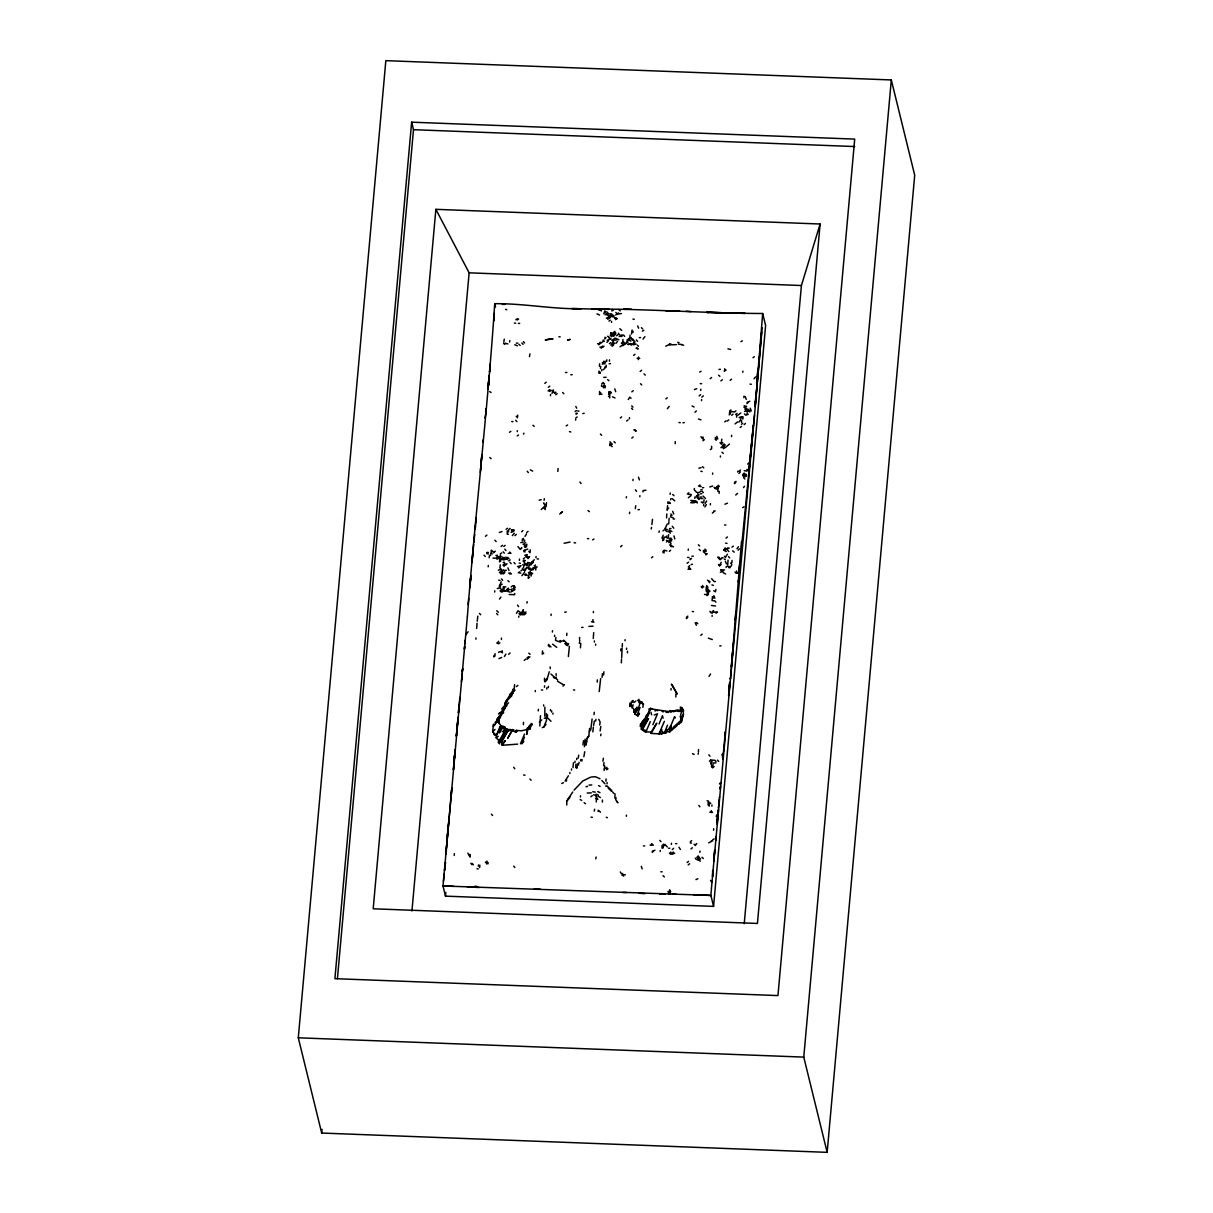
<?xml version="1.0" encoding="UTF-8"?>
<svg xmlns="http://www.w3.org/2000/svg" width="1213" height="1213" viewBox="0 0 1213 1213"><rect width="100%" height="100%" fill="white"/><g stroke="black" fill="none" stroke-linecap="round" stroke-linejoin="round"><path stroke-width="1.5" d="M535.782 570.019L535.782 568.958M606.652 769.785L606.879 767.283M609.017 316.548L607.698 318.215M467.323 617.159L443.003 885.975L445.489 896.134L713.578 906.384L710.879 895.437L711.546 887.219L754.744 412.617L762.674 313.5C705.693 313.288 648.803 308.906 591.868 309.027M580.511 308.769C551.718 309.103 523.455 303.386 494.722 303.69C487.884 408.25 475.36 512.402 467.339 616.917M552.916 714.123L552.931 713.108M567.927 645.725L566.41 645.073L566.516 642.875L563.681 640.191M720.249 788.814L720.416 786.433L720.188 789.026L720.264 787.646M597.251 682.085L597.327 679.902M444.292 873.754L443.442 881.184M513.887 729.801L512.629 729.62L507.762 738.171L512.629 729.62L507.944 730.969L501.333 742.295L502.227 745.252L517.587 744.145M525.396 547.397L525.487 544.849L524.183 546.093L525.396 547.397L526.669 546.472M642.556 704.071L641.753 701.918L637.507 700.356M670.273 533.235L669.258 530.111L671.911 531.491M715.852 840.139L715.913 836.515L715.913 839.593M741.507 541.468L730.484 678.78L729.604 678.598M708.756 589.958L708.528 592.187L709.969 591.065L705.996 590.807L707.194 592.111M730.105 682.085L728.649 695.701L729.392 683.071M602.376 802.127L602.421 800.034M611.549 322.37L611.564 321.354M615.567 318.792L615.552 319.61L616.977 318.579L614.43 317.67L616.977 318.579M719.4 486.504L718.187 485.291L717.853 491.31L719.173 491.386M546.502 502.652L546.305 505.124M719.127 493.403L719.142 492.342M593.703 632.61L593.263 638.523M675.201 443.715L675.262 441.593M719.931 564.803L718.475 564.53L719.627 565.804L721.25 562.271M523.379 724.631L523.516 722.326M666.801 513.978L666.574 517.921M667.165 510.385L667.59 505.669M680.311 706.997A10.887 1.971 -80.4 0 0 680.766 708.999L681.13 710.257L679.705 711.425L677.066 711.273M712.107 616.356L712.137 615.34M528.534 727.254L529.581 728.907L527.458 727.664L526.639 734.32L528.534 727.254L530.369 729.134L529.141 725.89M611.655 316.002L611.67 314.986L609.896 316.502L612.974 315.031M703.783 586.865L702.585 586.971L702.63 585.454M717.141 820.655L718.005 811.209L717.11 822.581M741.568 420.244L741.552 422.351M621.663 657.946L622.072 648.273M612.125 344.947L613.49 342.748M629.441 418.819L629.486 417.56M712.243 613.202L713.638 610.7L711.03 612.853L709.923 611.307M723.039 756.806L723.16 752.818L722.887 759.293L722.175 754.319L723.069 756.472M464.943 643.845L465.231 640.191M535.297 691.607L535.342 690.546M550.763 390.859L549.428 390.874L549.459 389.813L548.124 390.98M606.166 366.174L606.197 365.234M621.314 662.814L621.526 659.387M459.136 705.071L458.393 712.956L459.848 697.43M573.021 767.602L573.415 762.78M601.193 348.298L602.664 346.023M630.032 335.106L629.911 337.79L627.06 340.019M620.783 650.729L620.844 649.016M694.579 502.713L695.974 500.726M712.258 598.054L712.107 600.632L714.73 600.814L715.897 602.179M507.17 533.038L507.307 530.733M546.457 713.578L546.502 720.325L543.849 727.027L542.241 727.588M476.679 628.47L477.027 623.239M501.424 639.494L501.469 638.174M543.606 705.966L543.651 704.874M551.051 615.446L551.111 614.066M595.628 645.21L595.659 644.118M675.853 697.02L675.899 695.944M727.679 565.137L728.043 560.103M755.335 404.915L762.128 327.768M493.934 320.839L494.252 313.318M501.985 713.35L496.784 719.673L505.321 708.013M569.534 798.002L566.759 801.05L566.774 804.992M741.537 547.048L754.516 415.028M527.791 562.514L526.306 565.667L527.655 564.788L527.791 562.514L531.673 563.241L533.083 562.104L531.552 561.786M600.268 342.172L598.752 344.81M617.599 341.171L616.174 343.218M644.861 336.668L643.072 339.094M664.087 538.405L664.148 536.995M651.502 845.082L651.563 843.687L653.337 845.158L650.168 845.173M723.509 751.499L724.737 738.323M505.897 654.11L504.396 656.46M545.304 509.642L543.56 507.261L541.286 509.536M542.529 650.926L542.393 653.322L543.682 653.246L542.196 654.125M594.37 642.026L594.415 640.919M711.243 812.604L711.303 811.148L709.908 812.331M579.556 638.978L579.617 637.477M610.836 345.083L613.551 341.763L612.216 340.368L615.052 338.093L618.888 339.731M444.716 869.054L445.414 862.549L444.534 870.479L445.414 862.549M486.883 862.837L486.959 861.185L485.443 862.549L486.883 862.837L486.656 864.005M609.73 397.909L609.79 396.772M615.961 798.685L616.007 797.578M714.927 598.221L713.805 595.689M738.96 422.124L740.324 420.259M489.188 375.302L488.005 389.1M584.348 746.768L585.106 742.189L586.667 741.719L587.274 737.443L588.79 736.094L589.579 728.437M605.939 781.202L606.06 778.973M641.419 727.057L640.373 726.36L640.494 724.146L644.148 720.204L641.343 729.195L644.679 731.727L651.245 732.121L656.779 723.115L651.123 733.425L661.722 734.001L663.056 732.849L665.922 732.925L670.834 725.753L674.595 716.656L675.353 717.929M697.187 503.046L697.248 502.015L695.913 501.985M698.567 749.543L698.385 751.969M709.408 761.203L710.788 759.99L711.849 762.992M491.129 551.536L491.371 550.141L493.752 552.597L493.812 551.566M497.087 558.207L497.027 559.193L499.908 556.919L497.254 556.828L497.087 558.207L493.069 558.116M550.429 710.697L550.49 709.575M620.01 346.812L622.724 344.826L622.785 343.688L621.39 343.234L622.754 341.914L622.921 339.428M631.185 704.253L631.351 701.902L632.913 700.462M757.761 371.845L757.822 370.814L756.806 377M544.47 678.234L544.561 681.039M461.425 681.782L462.274 672.897M526.745 545.365L526.821 544.121M566.865 633.201L566.698 635.521M603.892 671.79L603.619 675.034M625.013 640.813L625.089 639.691M703.131 439.697L703.191 438.515M481.622 457.074L480.56 469.628M501.788 726.648L503.259 726.39L499.331 732.94L501.788 726.648L499.225 723.388L499.165 718.566L501.939 714.412M527.791 549.064L523.971 550.505L523.91 551.688L525.093 551.839M565.091 781.066L568.397 775.789M593.369 612.671L593.43 611.549M667.923 501.833L667.832 503.365L670.364 503.319L669.151 502.015M682.722 711.515L682.479 708.134M512.629 690.864L504.805 703.085M551.612 712.031L551.688 710.894M593.991 622.148L592.869 621.678L592.99 619.57M626.954 341.156L626.894 342.445L622.724 344.826M720.386 457.028L720.446 455.997M605.181 312.772L605.242 311.817M580.451 796.956L580.527 795.819M713.593 830.192L713.684 828.737M739.536 568.518L739.93 562.074L738.793 572.187L737.413 573.385L736.458 570.944M719.324 798.973L718.9 805.644M451.297 794.682L451.782 787.828M454.238 855.468L454.344 853.664M530.111 551.809L530.233 549.777M639.827 496.754L639.903 495.662M626.363 816.304L626.439 815.166M740.415 419.107L740.491 417.879M718.46 810.39L717.808 817.911L717.899 816.455M451.645 789.89L445.899 854.21M498.604 641.328L497.163 643.496L497.239 642.587M528.337 557.753L528.049 558.587L529.581 556.509L528.337 557.753L526.063 555.842M528.519 575.159L528.216 578.328L529.611 577.206M550.475 395.711L550.55 394.543M746.996 414.497L747.072 413.345M529.975 571.429L531.355 573.81L531.142 576.069M551.945 393.376L553.431 391.147M592.096 718.991L590.807 729.71L589.412 731.424M703.661 505.7L703.737 504.487M475.905 639.19L475.996 637.947M497.588 721.038L499.24 719.385L493.266 726.36L492.63 731.742L496.405 735.305L496.178 737.807L498.664 740.248L498.528 741.522L501.333 742.295L508.141 729.574L510.855 729.544M508.52 531.991L508.596 530.824M615.021 793.833L614.855 798.139M668.894 521.817L668.651 524.061M706.36 504.578L704.889 506.928M726.329 551.581L723.767 550.156L725.177 547.851M719.157 801.672L719.051 803.309L719.112 800.231L718.687 803.992M731.348 666.68L733.425 642.678M514.721 593.445L514.63 594.704L509.217 594.491M543.712 503.85L543.788 502.789M579.359 643.345L579.45 642.177M599.04 371.072L598.873 373.21L600.283 372.148L600.162 373.422M611.959 311.104L612.019 310.194M638.554 357.047L638.326 359.624M705.117 503.425L706.663 500.954M709.317 804.735L709.226 806.114L708.058 804.886L708.271 802.142L709.469 803.491M758.747 362.141L758.671 363.142L758.989 359.457M524.562 541.316L524.653 540.073M602.421 673.685L602.088 677.385M731.394 666.407L733.213 645.786M502.046 651.942L500.681 651.639L502.44 652.806L502.152 650.653M519.407 560.391L519.513 559.072M569.837 773.621L569.913 772.438M571.444 770.088L571.535 768.906M601.709 370.814L601.784 369.677M680.008 723.312L679.25 722.038L678.749 724.419L683.495 713.82L681.312 722.402L679.25 722.038L673.26 727.269M712.592 474.207L712.683 473.025M717.808 817.911L718.035 814.848M569.397 646.438L568.366 656.582M735.654 614.354L735.184 620.313M498.346 570.231L501.075 569.17L502.197 571.505L499.923 567.729L500.287 564.864M529.763 574.871L528.459 572.491M626.348 497.846L626.439 496.708M670.789 515.601L670.683 516.905L673.215 517.815M703.949 501.09L704.056 499.771M717.232 824.385L718.445 809.238M456.573 734.138L456.406 735.609L458.059 717.277L456.285 736.412M469.825 587.926L470.856 575.311M472.266 559.602L472.752 553.613M475.435 525.896L475.208 528.883L476.148 517.754M488.142 388.024L489.036 376.97M507.034 563.772L505.518 565.213L504.32 563.954L504.047 566.441M694.822 498.376L694.928 496.966M670.744 853.209L670.834 852.026M479.878 865.142L479.62 867.613M600.647 678.583L599.207 691.592M714.669 850.161L713.744 861.245L714.791 849.691M599.404 366.281L599.631 363.809M681.312 722.402L681.645 718.718M731.803 562.847L732.091 560.421M451.266 793.469L450.902 797.654L451.221 793.893M480.333 472.388L481.804 455.118M544.849 504.108L544.713 507.792L546.29 506.276M547.594 715.018L547.306 717.611L550.99 721.295M603.998 762.552L603.589 765.661M710.53 762.81L712.638 767.647L711.394 766.373M446.323 848.751L449.098 817.122M461.637 679.037L461.865 676.445M508.763 560.952L510.233 559.875M580.754 643.269L580.466 647.833M755.199 406.598L761.719 331.922M298.292 1037.797L385.84 60.65L891.312 79.952L914.708 175.203L827.16 1152.35L321.688 1133.048L298.292 1037.797L803.764 1057.114L827.16 1152.35M411.647 122.179L334.909 978.664L777.958 995.585L854.71 139.101L411.647 122.179L413.497 129.685L337.426 978.633M321.688 1133.048L322.021 1129.273M435.876 209.333L373.195 908.78L757.428 923.457L820.109 224.011L435.876 209.333L469.128 272.819L411.95 910.993M445.489 896.134L445.838 892.374M502.91 589.761L503.046 588.275L504.381 588.169L503.198 586.956L505.866 586.849M696.353 625.271L695.185 622.724M745.146 475.875L745.025 476.83L746.601 475.723L743.812 475.39L744.115 472.994M713.578 906.384L765.615 325.463L762.674 313.5M744.236 923.684L801.414 285.525L820.109 224.011M803.764 1057.114L891.312 79.952M454.936 751.939L453.389 769.906L455.163 749.573L454.375 758.019L455.178 751.469M608.623 394.377L610.063 393.118L608.805 391.572M584.772 751.742L583.847 756.715M471.963 562.68L473.646 544.455M475.754 521.999L475.981 519.573M626.514 649.364L626.621 648.136M721.811 439.167L721.219 443.837L720.006 442.715M470.159 855.817L470.038 857.106L467.854 853.118M554.538 636.491L554.659 635.248M600.708 366.447L600.48 368.6M599.495 392.724L599.616 391.45M651.123 733.425L651.245 732.121M697.884 493.646L698.021 492.19M474.162 539.724L474.677 534.493M535.949 557.692L536.07 556.509M557.798 471.387L558.116 468.521M598.13 811.482L598.252 810.223M668.939 520.635L669.182 518.239M710.318 504.881L710.439 503.592M706.072 589.488L706.36 586.865M670.956 690L671.107 688.529M727.451 554.205L725.844 556.509M507.565 559.709L506.473 557.283M507.898 567.866L508.99 570.519M603.771 313.788L604.923 310.862M585.015 740.4L585.136 739.126M632.943 480.575L633.08 479.287M671.365 844.46L671.486 843.232M710.575 674.019L709.014 676.369M749.801 411.995L748.739 409.342M517.329 417.863L517.678 415.134M629.865 703.176L629.683 706.542M715.731 590.716L715.867 589.427M514.57 684.632L514.282 688.241L512.69 689.681M642.966 491.902L643.087 490.628L645.968 490.234M652.488 519.316L651.912 524.471M668.863 542.605L669.015 541.195M478.377 866.203L478.513 864.945M526.548 533.917L525.032 536.389M544.121 500.272L544.288 498.664M609.396 361.186L609.533 359.867M578.919 763.568L579.056 762.28M592.839 731.879L593.339 727.118M631.124 706.375L633.156 704.889L632.14 708.074L631.26 705.087M742.841 419.046L742.963 417.939M699.856 852.345L699.992 851.056M486.929 553.765L487.065 552.491L488.414 552.461M662.92 539.618L663.056 538.36L661.949 538.056L663.177 535.206M694.397 488.475L694.245 489.809L696.671 492.402M723.6 448.78L723.949 443.988L725.222 445.186L722.463 445.141L723.767 446.46L722.296 447.567L725.071 447.733L729.483 444.049M736.867 415.013L736.594 417.166M697.809 859.79L698.066 855.923L699.431 857.652L697.809 859.79L700.417 861.124M447.339 835.226L448.249 826.796M489.157 557.753L489.309 556.433M516.48 613.338L518.027 610.746L520.498 612.52L520.18 614.748L518.982 613.49M524.592 571.156L526.017 569.033M639.448 713.653L637.962 715.943L634.793 714.048L636.977 707.361L633.838 712.213L634.93 712.759L638.447 708.104L640.509 701.69M663.284 846.765L663.435 844.157L664.724 845.522L661.98 845.385M503.41 713.199L503.547 711.895M555.872 637.492L555.509 640.267L558.496 641.632L560.345 640.555M604.878 363.991L603.907 361.171L605.029 362.626M580.602 760.854L580.754 759.55M712.941 765.479L713.062 764.296M501.151 581.77L499.24 587.016M743.842 397.652L744.009 396.105M755.654 398.334L755.108 403.565L755.547 400.972M632.079 330.012L631.503 334.045M594.006 714.593L594.279 712.274M635.733 505.715L635.309 508.641M731.515 436.635L731.682 435.24M518.709 617.22L518.83 616.128M574.901 762.507L575.053 761.173M606.985 783.856L607.137 782.537M488.172 566.835L488.323 565.485M552.37 632.049L552.521 630.715M575.796 765.448L575.963 764.129M639.433 479.923L638.463 477.194M707.406 591.186L707.846 587.168L706.603 585.545M502.182 559.815L502.349 558.496M726.542 563.939L725.313 561.331M477.24 621.208L477.801 616.143M504.911 559.572L503.562 559.648L505.154 557.192M582.953 744.888L583.514 740.734M517.238 431.661L517.36 430.691M548.306 687.65L548.458 686.3M716.792 436.286L717.762 439.045M742.781 372.27L742.917 371.163M749.907 410.858L748.603 410.934L747.435 409.342L747.253 410.691L746.359 407.871M718.293 807.934L718.445 806.706M531.567 564.09L531.673 563.241M576.675 759.611L576.842 758.261M700.705 390.45L700.856 389.221M750.256 408.205L751.287 410.949M701.493 400.624L701.645 399.532M575.614 420.123L575.735 419.137M474.086 542.317L474.238 541.18M490.84 554.144L491.022 552.703L492.251 553.947M526.988 603.088L527.17 601.678M698.658 499.513L700.128 498.513M546.745 689.09L546.927 687.695M494.646 592.02L494.798 590.822M670.122 494.358L670.304 492.994M670.531 893.011L669.303 891.843L669.576 889.842L670.637 891.661M566.395 781.142L566.592 779.747M544.455 687.225L544.637 685.815M615.719 391.693L614.733 388.857M578.692 755.199L578.237 758.155M669.819 731.833L670.834 725.753L669.819 731.833L667.211 731.666L666.862 729.498L664.375 732.91L667.529 725.162M688.196 550.293L688.378 549.08M509.627 342.036L509.839 340.55M521.56 548.61L521.696 547.654L520.225 549.444L517.951 546.593M487.975 863.883L488.142 862.61M601.481 386.31L601.663 385.021M632.913 332.589L633.095 331.285M603.377 758.246L602.922 761.203M604.104 770.452L604.817 765.934M457.195 725.829L457.619 722.948M600.132 730.954L600.829 726.496M670.683 499.771L670.865 498.604M668.621 534.645L668.136 538.269L666.68 537.693M622.239 646.938L622.405 643.618M529.929 353.893L529.475 356.607M614.551 333.181L614.824 331.361L613.232 332.741L614.915 335.031L614.551 333.181L613.232 332.741M588.79 736.094L587.198 738.596M544.789 716.231L544.895 707.073M683.647 710.575L682.767 709.575L683.419 712.061L682.843 709.332M629.471 513.615L629.683 512.189M655.126 711.091L655.369 709.605L650.411 708.635L646.044 717.05L641.692 722.508L642.799 723.024M695.201 845.613L696.717 843.596M504.274 339.155L503.804 342.081M500.029 742.189L505.351 728.77L503.152 728.619L503.259 726.39M711.849 806.129L712.016 805.083M650.411 708.635L642.42 729.786L648.5 718.627L641.343 729.195M660.13 851.481L660.297 850.465M729.316 685.118L729.301 688.499M581.861 761.082L582.088 759.565M593.642 725.45L594.34 720.977M576.205 413.148L576.039 414.194L577.403 413.254M643.527 703.843L642.814 707.346M606.849 359.836L606.606 361.398L605.226 361.368M738.702 579.526L738.292 582.028L738.611 580.466M599.707 724.995L600.132 722.099L598.782 719.309M744.858 478.983L743.66 477.725M468.157 604.635L468.688 598.449M538.193 710.879L538.451 709.317M605.151 387.781L604.241 384.961L605.363 386.477M539.815 726.011L540.498 715.685M545.062 681.949L546.911 679.886L549.262 671.775M523.743 566.304L525.168 564.212L524.061 562.605L526.366 564.242M673.715 513.978L672.684 511.325M674.822 538.936L673.958 535.934M690.288 558.617L690.106 559.678L691.531 558.389M737.701 472.039L737.853 471.129M615.537 334.197L615.779 332.862M677.461 723.964L677.172 725.571L671.305 730.544L670.016 730.423L672.017 728.027L671.305 730.544M528.807 568.2L529.004 565.106L530.263 564.015M600.678 735.685L600.981 734.047M484.957 418.045L485.822 413.39M651.214 528.974L651.502 527.382M726.132 567.502L726.344 566.426M446.035 852.496L446.445 850.404M595.644 721.068L595.977 719.354M698.127 754.228L698.324 753.212M526.639 734.32L527.594 728.346L528.656 728.983M609.851 339.352L611.094 338.897L607.106 340.292M493.145 725.48L493.403 724.176M596.205 801.945L596.841 796.941L595.795 796.774M585.97 745.222L586.667 741.719L585.045 741.34M595.75 858.865L596.129 857.045M594.249 811.088L594.658 809.253M527.382 567.987L527.564 567.123L523.561 570.125L524.713 570.08M512.614 730.651L515.904 732.273L516.329 730.362L521.499 730.848L527.64 729.256M680.205 717.065L682.024 709.256L683.419 712.061M665.634 527.564L667.241 523.94M645.892 717.232L646.377 715.185M523 613.384L523.334 609.714L521.757 612.398L524.516 612.186M530.126 568.139L531.4 570.171L528.595 569.033M720.143 559.815L719.203 557.389L717.793 557.116L718.991 558.814M658.932 532.295L659.281 531.021M661.722 734.001L662.45 731.257L663.056 732.849M665.922 732.925L666.862 729.498M623.664 876.074L622.208 875.028L622.663 873.421M716.231 816.531L716.686 814.939M719.309 797.638L719.582 796.744M637.962 715.943L638.917 712.91M681.509 720.037L683.495 713.82L680.554 719.157M575.72 767.617L576.948 767.874L577.388 764.948M532.795 562.923L533.083 562.104M648.834 712.804L650.426 708.407L652.109 708.68M524.425 737.186L521.772 743.857L523.849 741.31M636.916 715.291L640.1 707.452M659.068 723.994L662.465 715.7L663.117 718.202M520.468 743.766L524.516 734.062M650.274 721.629L645.953 731.894L645.028 729.983L643.557 730.241M652.897 724.677L657.491 713.82L654.247 714.973M664.375 721.31L658.962 733.941L661.889 729.559M514.312 533.28L512.341 535.6M523.47 434.102L523.925 433.208M649.395 712.804L641.343 728.179L642.799 727.982M642.42 723.266L644.148 720.204L640.373 726.36M502.137 731.773L506.731 728.71L498.528 741.522M524.547 572.354L521.939 575.644M493.949 655.884L495.238 653.746M634.793 714.048L638.447 708.104M633.838 712.213L636.977 707.361M502.227 745.252L505.245 740.673L502.273 744.009M743.569 487.565L744.433 486.246M566.759 801.05L572.748 791.998M499.498 599.055L500.878 597.13M736.973 548.731L738.414 546.745M465.64 635.006L468.097 631.761M667.393 408.72L669.182 406.4M544.94 681.221L547.184 678.31M543.849 727.027L546.002 724.328M754.046 378.79L755.517 376.97M574.083 790.103L582.74 781.051L590.322 777.29M500.423 712.713L506.913 705.526L504.699 707.376M600.708 392.754L599.313 394.407L601.982 394.18M507.792 699.507L513.357 692.35L509.142 698.582M738.914 473.54L740.415 471.857M507.686 700.78L504.744 704.086L506.518 702.327M493.266 726.36L495.162 724.282M506.337 700.735L509.066 697.763M631.245 703.146L633.05 701.175M495.025 722.554L496.754 720.719M512.295 692.653L514.919 689.97L513.296 691.471M562.999 686.133L564.485 684.632M618.585 312.939L615.643 315.016M498.588 652.503L499.377 651.699M506.913 704.526L508.565 702.873M738.08 550.186L739.475 548.792M510.188 697.339L511.825 695.716M503.152 728.619L504.79 726.996L505.199 728.088M515.904 732.273L517.542 730.651M521.635 531.794L522.909 530.566M743.812 475.39L745.207 474.04L746.374 474.45M604.681 339.003L606.045 337.684L604.832 337.305M501.636 657.491L498.937 658.614M739.157 417.499L741.78 416.62M666.468 541.968L667.726 540.771L666.392 540.285M725.177 550.338L727.8 547.897M622.648 345.72L628.152 342.111M606.894 342.384L608.289 341.08M720.765 782.612L719.415 783.901L720.795 783.037M492.63 731.742L495.04 729.468M539.33 722.16L541.741 719.9M691.092 495.541L688.347 497.755M506.943 589.503L508.414 588.138L508.186 590.837L506.943 589.503L509.627 589.7M667.317 509.354L668.712 508.065M568.351 798.503L569.943 797.032M744.176 424.611L745.404 423.473M735.73 495.01L737.504 493.388M672.29 849.57L673.67 848.296M493.752 552.597L495.298 551.187M502.167 584.166L499.407 585.667L500.56 587.077M529.914 656.794L527.049 659.281M514.919 535.661L516.329 534.387M688.287 566.987L689.712 565.698M671.926 854.346L674.655 853.164M723.767 550.156L725.086 548.958M602.649 347.403L604.013 346.175M501.636 709.029L505.548 704.48M509.46 729.62L507.944 730.969L508.141 729.574L506.822 729.513L501.864 737.261L501.333 742.295L506.731 728.71M735.927 410.813L734.562 412.026L730.833 411.419L729.438 412.405M520.18 614.748L521.62 613.475M525.942 613.338L524.471 614.657L521.56 614.718M620.556 546.805L622.026 545.486M696.247 497.072L699.113 494.783M498.437 714.002L500.014 712.607M613.505 344.234L614.855 343.052M535.615 566.805L531.612 569.367M731.697 415.316L733.046 414.133M729.225 548.124L726.481 549.095M698.915 497.027L697.475 498.285L698.779 498.619M665.391 537.298L666.862 536.01M669.349 551.324L670.622 550.217M686.331 618.645L687.741 617.417M691.016 848.918L692.365 847.735M694.958 412.223L696.383 410.98M535.812 568.002L537.132 566.835M672.047 853.255L673.427 852.057M601.83 383.687L603.225 382.474M740.809 412.951L738.111 415.119M524.425 613.278L525.926 611.974M699.31 492.508L700.75 491.265M724.282 371.36L725.783 370.071L724.555 368.813M741.734 417.954L743.069 416.817M501.424 712.592L503.668 710.636M510.749 592.065L514.964 589.579M603.225 369.738L606.136 367.008L604.711 367.114M502.197 571.505L503.683 570.231L504.896 571.459M523.319 558.89L524.562 557.813M694.609 501.727L693.245 502.895L690.637 502.652M731.666 565.531L730.271 566.714L727.603 566.441M701.842 397.136L703.313 395.878M503.319 573.916L504.775 572.672M700.765 635.369L702.175 634.156M729.331 413.754L730.696 412.587M746.905 403.595L748.36 402.367M508.641 654.262L510.097 653.034M719.627 565.804L721.053 564.606M720.947 447.703L722.387 446.475M518.648 567.942L519.983 566.805M716.064 613.217L717.52 611.989L713.593 612.216M699.173 859.941L700.598 858.728M524.274 660.342L525.669 659.175M508.687 529.626L510.112 528.428M737.61 421.881L735.078 423.898M652.154 852.36L653.519 851.208M651.502 557.813L652.791 556.737M726.026 538.147L727.436 536.965M721.219 443.837L722.736 442.578M687.316 494.009L688.757 492.812M485.458 536.298L486.913 535.085M729.18 414.861L730.544 413.724M747.117 402.276L749.846 401.245M516.435 686.603L517.875 685.39M699.128 395.908L700.568 394.71M703.055 440.744L704.344 439.682M727.375 421.047L728.74 419.925M544.804 383.353L546.214 382.171M705.86 554.917L707.285 553.735M710.151 378.714L711.606 377.516M696.323 496.087L697.778 494.904M664.118 551.445L662.874 552.476L664.163 552.885M616.538 335.774L618.069 334.515M747.163 412.117L748.603 410.934M493.843 656.93L495.177 655.824M718.051 486.838L716.716 486.519L717.944 487.99L716.58 489.097L714.184 487.353L715.291 488.642M608.456 396.515L609.881 395.347M502.03 531.506L499.316 532.507M501.075 546.487L502.5 545.319M511.204 586.91L512.69 585.697M735.563 414.603L737.064 413.39M740.173 427.476L741.507 426.385M686.361 617.296L687.801 616.128M609.472 343.628L610.867 342.506M730.135 380.336L731.56 379.184M747.633 464.063L749.103 462.866M663.011 551.263L664.269 550.247L666.847 550.914M707.043 595.553L708.422 594.446M698.521 486.14L699.916 485.033L699.795 486.534L701.129 486.413M712.349 513.099L713.79 511.947M631.821 391.844L633.262 390.692M739.066 471.144L740.415 470.053M687.18 862.519L688.59 861.382M688.196 864.914L689.651 863.747M527.018 657.901L528.489 656.749M690.288 841.731L691.683 840.609M640.161 371.421L641.616 370.268M631.791 438.075L633.141 436.998M500.893 571.444L499.468 572.581L503.41 572.854M662.692 540.695L663.951 539.694M620.313 417.954L621.632 416.908M665.876 398.91L667.256 397.819M720.886 380.882L722.311 379.76M729.544 411.025L730.954 409.918M626.651 421.017L628.046 419.925M559.678 514.024L562.453 511.841L560.906 512.872M712.638 767.647L714.123 766.48M526.669 532.492L528.095 531.37M652.276 851.253L654.944 850.192M522.363 568.563L523.667 567.548M498.452 719.097L500.575 717.444M638.781 702.509L640.358 703.009L641.753 701.918M590.913 796.759L592.308 795.667M524.168 561.407L525.426 560.436M720.325 572.233L723.175 571.217M609.684 444.155L611.094 443.063L612.307 444.292M503.774 546.457L505.169 545.365M633.611 355.364L634.975 354.317M609.578 445.55L610.973 444.458L610.018 441.668M506.109 529.353L507.504 528.261M500.302 553.992L501.727 552.901M687.074 563.287L688.575 562.135M548.367 387.265L549.792 386.159M701.933 438.181L703.252 437.18M532.932 560.846L534.327 559.784M612.11 346.205L613.46 345.189M734.381 483.653L735.73 482.638M513.827 531.309L511.113 532.325M520.984 570.807L522.303 569.822M554.538 393.406L555.948 392.345L553.355 392.345M741.477 424.262L742.765 423.307M575.811 417.954L577.145 416.954M517.254 319.989L518.618 318.974M499.544 560.527L500.954 559.481M556.297 677.097L554.947 678.097L553.431 677.461M744.57 411.434L747.253 410.691M524.759 555.281L527.291 554.614M559.997 642.314L562.044 640.813L563.681 641.192M753 357.699L754.319 356.728M724.737 421.836L726.087 420.85M517.193 435.937L518.497 434.997M522.212 539.315L523.516 538.36M509.566 694.609L511.613 693.123M496.178 737.807L498.209 736.321M509.49 432.298L510.855 431.312M566.213 425.945L567.563 424.99M742.705 507.656L743.948 506.761M628.289 399.517L629.774 397.151L631.018 398.289M522.985 561.103L524.289 560.179M518.254 572.839L519.649 571.854M552.097 390.92L553.492 389.934M630.912 341.141L628.349 339.837L631.185 337.532L631.169 339.124L634.915 341.52L633.474 342.506M633.247 344.78L636.067 344.083M503.562 559.648L507.671 558.556M498.498 643.815L499.892 642.829M662.98 530.839L664.33 529.884M633.793 702.539L635.794 701.114M555.736 394.725L557.161 393.709M515.859 319.762L517.269 318.776M608.971 321.096L610.275 320.202M605.075 314.789L606.5 313.803M612.929 316.866L614.233 315.971M731.955 547.124L733.365 546.168M522.151 540.619L523.44 539.74M527.23 556.039L525.896 556.949L527.139 557.419M611.64 316.775L612.914 315.911M604.301 769.012L605.59 768.147M748.254 414.3L745.631 415.149L744.448 413.86M532.81 570.065L534.311 567.972L532.856 567.987M609.153 313.727L606.424 314.652L609.047 315.805L610.397 314.925M642.359 331.194L643.815 330.254M592.657 539.861L593.945 539.042M665.74 346.16L670.865 343.84M499.377 561.892L500.726 561.013M710.302 449.614L711.606 448.78L711.622 446.293M575.083 411.465L576.448 410.616M634.854 342.87L630.639 344.795L631.928 344.674M699.689 372.088L701.023 371.269M534.175 565.91L535.555 565.046M607.698 319.231L610.336 317.639M655.369 709.605L670.986 711.834L677.218 709.969L681.13 710.257L682.024 709.256M549.428 390.874L550.793 390.04M712.759 839.699L714.169 838.865M515.1 731.09L516.329 730.362M524.35 543.333L525.654 542.575M512.356 588.821L510.961 589.624L512.189 590.837M734.441 482.349L736.079 481.394M606.348 318.215L607.713 317.427M740.946 341.657L742.341 340.853M520.771 542.62L523.273 542.166M702.524 503.031L703.889 502.243M521.029 565.652L517.511 566.592M561.71 783.507L563.454 782.688M544.319 718.232L547.306 717.611M648.697 709.196L650.426 708.407M566.516 642.875L564.803 643.663L568.624 643.815L566.41 645.073L568.018 644.528M708.65 842.808L711.258 841.61M695.959 879.592L697.9 878.728M724.949 504.214L727.451 503.183M694.412 389.585L696.687 388.691M674.655 710.651L675.899 710.894L673.822 711.576L669.773 710.545L670.986 711.834M564.106 543.257L570.095 542.059M709.787 486.944L712.683 486.049M698.885 468.233L701.114 467.566M539.163 500.226L541.195 499.665M586.015 786.752L587.562 786.342M505.078 343.279L507.929 343.916M621.405 313.561L617.417 314.106L615.855 312.423M582.786 413.588L584.166 413.269M691.198 564.5L692.471 564.242M495.92 555.524L497.512 555.19M548.822 339.049L545.289 340.034L553.022 338.867L549.61 339.003M682.934 422.806L684.314 422.533M531.355 573.81L532.689 573.537L529.899 572.521M591.353 776.972L595.492 776.76L599.98 778.746M724.419 370.329L725.783 370.071M602.255 364.052L603.543 363.824L602.406 362.52L603.725 362.763M564.727 612.231L566.198 611.974M502.288 570.474L503.683 570.231M700.508 493.858L701.872 493.63M610.063 393.118L611.443 392.906L610.215 391.541M661.858 848.069L663.147 847.887L661.889 846.629M637.962 509.733L639.403 509.536M639.751 358.396L637.174 358.335M625.332 874.755L622.208 875.028M631.336 309.133L623.649 308.981M621.981 336.38L619.191 336.41M669.47 538.299L670.895 538.117L671.972 539.603M701.463 498.604L702.812 498.452M500.408 588.441L502.789 591.125L506.837 590.928L509.415 592.065M724.57 569.928L720.613 569.746L721.811 571.065M508.277 553.355L509.657 553.204L509.763 552.112L510.961 553.416M609.108 363.764L610.518 363.612M716.049 488.172L717.944 487.99M691.167 494.373L688.575 494.358M581.634 627.485L583.044 627.348M497.315 588.472L499.089 588.305M503.38 727.133L504.79 726.996M589.033 785.084L591.792 784.947M593.036 626.181L588.881 626.408M565.501 372.558L566.896 372.436M530.172 564.955L531.142 564.864M603.088 383.657L604.408 383.535M702.342 487.747L703.707 487.641M718.975 369.419L720.386 369.298M615.021 397.955L612.459 396.833M570.792 374.772L572.187 374.665M453.723 886.354L443.003 885.975L710.879 895.437L693.275 894.618M516.374 343.188L517.769 343.097M691.88 556.236L693.275 556.161M639.266 337.639L640.616 337.563M591.338 792.862L587.198 793.059M514.767 344.765L517.435 345.781M591.474 621.753L592.869 621.678M669.515 528.625L671.001 528.55M640.358 703.009L641.738 702.949M643.436 845.961L644.725 845.901M504.987 570.353L506.321 570.292M713.199 762.977L715.943 762.932M604.013 386.295L602.725 386.341L603.816 387.917M467.49 887.173L476.664 886.43L471.22 887.067L479.12 887.507M609.153 309.391L572.945 308.602M603.74 377.364L606.121 377.304M675.55 843.657L676.884 843.626M664.284 893.814L659.645 893.875L665.133 894.011M713.851 510.946L715.185 510.931M500.711 573.84L502.015 573.825M719.779 645.892L721.068 645.877M707.467 580.223L710.014 581.588M665.861 712.243L668.469 712.44M523.971 550.505L525.108 550.505M540.255 889.174L534.023 889.159M606.652 768.784L608.001 768.784M668.939 894.117L670.425 894.117M502.334 304.387L504.851 304.402M503.213 562.347L504.547 562.362M715.503 605.969L711.455 605.484M707.134 593.248L708.453 593.263L707.209 594.643L704.495 594.415M599.904 347.161L601.239 347.176M700.265 497.057L701.599 497.072M715.427 581.527L714.078 581.512L711.637 578.692M669.773 310.786L679.644 311.165L665.543 310.71M622.678 892.45L626.469 892.51M672.578 893.966L675.823 894.026M669.531 310.877L677.733 311.044L671.077 310.801M571.732 308.542L580.997 308.754M592.111 309.012L603.21 309.27M501.06 558.329L497.254 556.828M595.492 798.579L597.888 799.231M673.2 518.982L674.564 519.012M668.515 848.221L669.803 848.266M660.797 871.783L662.146 871.829M706.709 312.317L744.979 313.379L706.709 312.317L708.089 312.742M720.401 558.844L721.614 558.875M599.54 315.062L597.008 313.849M686.194 311.271L691.046 311.574M413.497 129.685L854.665 146.546M469.128 272.819L801.414 285.525M489.37 555.372L490.704 555.433M620.829 335.076L623.558 335.091L624.68 336.38M616.34 339.974L612.216 340.368M514.388 323.113L515.677 323.174M725.617 573.992L723.115 572.597M700.902 489.764L702.206 489.825M518.345 323.355L519.664 323.431M476.952 868.811L478.256 868.887M469.037 854.559L470.356 854.649M701.235 502.106L702.554 502.182M724.57 524.956L725.874 525.032M639.236 893.284L644.755 893.663M524.501 574.81L527.17 575.174M694.655 500.757L690.773 500.393M592.763 791.725L595.265 792.134M597.539 343.719L600.192 343.643L603.073 341.52L603.21 340.049L604.362 341.353M574.098 542.772L575.569 542.893M687.619 557.374L689.045 557.48M507.14 534.16L508.444 534.266M610.442 313.803L611.746 313.924M700.25 383.611L701.599 383.733M728.725 567.639L730.044 567.745M585.045 743.296L586.349 743.417L585.106 742.189M591.034 817.168L592.338 817.289M523.576 775.031L525.002 775.168M676.354 344.644L669.515 344.841L669.485 343.916M558.89 336.759L560.179 336.88M537.132 558.875L538.527 559.026M692.289 611.519L693.548 611.655M678.294 344.113L681.645 344.477M699.431 857.652L696.702 857.288M690.197 842.899L691.516 843.05M678.992 422.518L680.266 422.67M670.91 546.517L672.184 546.669M613.839 335.91L610.685 332.65L613.839 335.91L611.564 335.622L610.488 334.091M750.043 384.112L751.317 384.278M721.811 557.662L723.115 557.828M692.017 501.424L693.305 501.606M712.122 760.111L714.882 760.278L716.079 761.582M632.928 319.08L634.278 319.277M694.018 844.369L695.367 844.566M667.878 531.658L669.227 531.855M593.597 794.788L596.447 795.561M511.719 421.502L512.993 421.684M504.32 563.954L505.609 564.151M713.729 597.054L712.274 596.826L713.578 598.1M573.446 689.863L574.704 690.061M669.303 891.843L667.938 891.616L669.121 892.92M742.72 474.298L743.978 474.51M587.471 538.557L588.73 538.754M577.691 410.949L578.95 411.146M541.423 689.894L542.681 690.106M677.703 342.354L679.007 342.582M519.528 572.915L520.802 573.143M725.601 543.136L726.996 543.379M711.394 840.745L712.728 840.973M708.347 638.129L712.289 639.569M498.71 580.163L499.999 580.405M746.874 469.476L748.224 469.734L746.844 471.114L744.236 470.644M702.585 586.971L701.175 586.698L702.282 587.987M700.871 471.266L702.145 471.508M707.088 800.762L708.468 801.035M519.179 563.029L520.422 563.287M744.085 405.794L746.541 406.34M523.046 544.182L524.259 544.425M608.623 337.76L609.912 338.033M505.563 309.391L506.776 309.649M700.796 436.907L702.024 437.18M516.177 416.393L517.511 416.696M727.936 348.844L730.696 349.465M743.933 407.265L745.116 407.568M502.879 565.046L504.138 565.364M681.479 344.704L683.692 345.28M622.754 341.914L624.195 342.293M569.458 431.616L570.777 431.98M662.162 711.485L663.359 711.819M656.764 710.484L657.552 710.712M746.177 409.357L744.918 408.978L745.95 410.434M605.575 785.963L606.758 786.327M628.349 339.837L629.744 340.262M607.546 336.289L608.85 336.729M711.94 584.878L713.426 585.394M698.476 419.001L700.932 419.85M499.225 723.388L497.664 721.841M597.751 791.589L599.98 792.62M636.067 348.161L638.159 348.995L636.992 347.797M598.373 795.152L596.129 794.181M522.621 564.742L523.91 565.273M606.273 817.244L607.41 817.714M598.297 796.319L600.435 797.532M692.517 753.622L694.154 754.441M664.663 528.337L667.802 529.945M530.324 469.886L532.659 471.099M724.267 559.057L725.298 559.602M580.163 799.549L581.618 800.337M692.077 405.946L694.048 407.007M598.57 785.615L600.086 786.433M712.152 881.32L710.53 880.426L712.061 882.048M557.571 681.251L563.12 684.617M713.669 590.716L715.549 591.823M640.494 724.146L641.541 724.813M503.562 343.476L504.866 344.356M667.302 846.917L664.86 844.369M550.929 674.049L557.707 679.947M489.658 391.572L491.022 392.512M552.612 644.209L556.737 647.348M610.867 445.596L612.216 446.642M674.792 500.908L672.214 498.664M606.606 311.786L607.925 312.848M732.652 550.869L734.214 552.112M705.966 553.947L703.328 551.733M584.15 802.672L585.47 803.734M543.56 507.261L544.864 508.323M680.811 708.953L682.131 710.014L681.16 709.211M704.874 549.125L706.163 550.186M612.322 309.497L613.353 310.361M588.047 510.582L589.366 511.674M704.859 550.475L706.133 551.551M703.358 550.414L704.677 551.551M699.188 549.444L700.508 550.566M550.975 646.923L548.443 644.391M501.394 590.898L502.607 591.959M705.557 498.543L703.024 496.056M489.825 457.498L491.098 458.635M702.069 491.386L703.358 492.523M528.807 653.155L530.096 654.292M721.962 452.222L723.297 453.404M607.152 786.039L611.792 790.573M619.843 328.708L621.678 330.376M608.198 788.132L611.64 791.407M518.906 344.28L520.165 345.432M532.962 425.247L534.205 426.385M498.209 742.553L499.695 743.918M718.596 375.166L719.87 376.333M493.63 734.077L495.025 735.366M644.042 373.922L645.301 375.09M508.732 573.021L509.991 574.174M614.021 441.699L615.264 442.836M510.142 572.779L511.401 573.946M618.691 309.482L620.207 310.907M696.52 622.527L697.809 623.74M607.637 379.563L608.881 380.746M600.405 434.057L601.648 435.24M698.354 544.789L699.613 545.986M548.231 645.589L549.504 646.817M702.509 466.656L703.752 467.854M672.715 494.495L673.958 495.692M507.929 580.648L509.126 581.8M637.28 345.099L638.508 346.296M631.488 408.205L632.716 409.418M702.009 857.273L703.267 858.501M640.494 383.717L641.722 384.946M496.724 610.715L498.285 612.262M632.428 338.806L633.641 340.019M507.792 557.404L509.005 558.632M577.449 763.826L578.677 765.069M601.86 780.52L604.908 783.795M631.73 405.87L632.959 407.113M504.274 589.821L505.503 591.08M496.557 613.505L497.815 614.794M515.692 420.335L516.92 421.608M509.945 562.362L511.158 563.62M715.094 439.091L716.231 440.274M669.379 852.982L670.592 854.255M562.635 392.481L563.833 393.755M608.683 392.86L609.957 394.21M494.889 540.225L496.132 541.529M479.408 613.384L480.697 614.733M529.914 779.004L531.082 780.247M724.419 556.312L725.662 557.631M500.059 590.716L501.257 592.005M663.102 875.65L664.33 876.954M728.482 556.615L729.71 557.935M484.063 555.19L485.261 556.479M610.26 335.228L611.701 336.774M636.325 339.928L637.598 341.323M659.796 840.397L660.979 841.67M491.386 814.166L492.599 815.485M641.45 327.677L642.617 328.935M730.62 563.029L731.803 564.318M513.994 562.544L515.191 563.848M521.893 342.991L523.076 344.31M727.679 550.277L728.846 551.566M711.303 811.148L712.516 812.498M717.474 760.096L718.703 761.476M503.137 551.824L504.32 553.128M502.546 557.01L503.729 558.314M695.216 858.137L696.429 859.517M742.583 475.299L743.736 476.618M670.865 513.978L672.047 515.328M673.564 546.82L669.697 545.016L671.062 543.955L669.212 539.846M575.766 766.525L576.948 767.874M472.175 863.474L473.343 864.808M470.811 863.292L472.009 864.657M735.017 572.036L736.155 573.34M599.298 810.875L600.48 812.24M708.528 581.406L709.681 582.71M501.485 578.95L502.637 580.284M523.394 341.611L524.577 342.976M527.23 471.266L528.368 472.57M708.832 754.82L709.984 756.169M709.62 802.278L710.803 803.658M633.853 429.887L636.219 431.176L635.096 429.827M498.498 557.935L499.665 559.314M513.706 866.173L514.858 867.538M504.79 549.14L505.957 550.535M616.629 801.217L617.917 802.809L615.598 799.534M715.245 437.423L716.398 438.833M612.686 792.044L613.839 793.454M672.245 526.26L673.806 528.201M528.807 551.339L529.945 552.764M710.788 759.99L711.94 761.446M698.794 805.447L699.886 806.827M670.44 539.588L671.577 541.074M665.603 530.202L666.559 531.476M513.675 767.283L514.782 768.769M487.065 552.491L488.187 554.023M579.92 482.016L581.042 483.532M517.526 605.105L518.618 606.621M500.165 555.266L501.257 556.828M618.418 333.272L619.434 334.849M635.476 489.794L636.522 491.432M678.977 847.235L680.402 849.494M620.268 871.95L621.299 873.572M673.291 710.697L673.822 711.576M575.796 406.476L576.706 408.19M637.689 325.963L638.629 328.177M745.267 396.59L746.238 399.38M579.541 639.994L579.859 640.964M641.328 866.355L642.162 868.872M756.639 378.562L757.155 380.306M530.036 724.874L530.521 727.815L529.55 726.996L529.656 727.77M633.413 708.24L634.065 710.712M461.759 677.703L462.092 678.946M642.602 703.009L642.905 704.237M494.722 303.69L495.526 306.995M746.632 491.129L746.981 492.554M650.987 712.289L651.608 714.851M681.812 708.65L681.539 707.27M638.902 699.264L639.024 700.978M550.111 666.938L550.323 668.636M675.838 694.109L675.899 694.943M739.02 570.959L739.202 573.188M531.158 723.388L531.324 726.026M556.085 673.67L556.161 675.414M532.249 723.934L532.28 724.874M525.82 573.779L525.851 575.068M627.47 651.184L627.485 652.837M724.904 732.288L724.843 737.11L724.904 732.288M749.664 461.456L749.043 470.917L753.379 425.202L749.664 461.456M712.713 870.525L712.592 876.574L712.713 870.525M485.867 408.751L485.7 412.177L485.867 408.751M488.763 379.745L488.566 385.112L488.763 379.745M464.624 646.605L464.443 649.091L464.624 646.605M470.295 581.406L469.931 586.182L470.796 577.282L470.295 581.406M514.024 585.788L513.645 589.715L515.207 587.289L514.024 585.788M489.84 367.766L489.688 369.662L490.279 363.945L489.567 372.057L490.158 365.052L489.84 367.766M462.411 670.44L462.305 671.653L462.684 668.515L462.411 670.44M483.017 441.047L482.91 442.275L483.123 439.955L483.017 441.047M499.953 726.708L496.405 735.305L501.757 725.753L499.953 726.708M689.5 567.972L688.074 569.261L690.819 569.231L689.5 567.972M570.034 339.413L567.729 340.125L570.034 339.413M630.73 343.582L628.137 344.522L630.73 343.582M513.903 530.081L512.098 530.945L511.295 529.854L513.903 530.081M445.899 886.036L443.003 885.975L445.899 886.036M601.345 310.649L597.19 308.981L601.345 310.649M672.76 686.088L671.365 684.102L677.188 694.033L672.76 686.088"/></g></svg>
